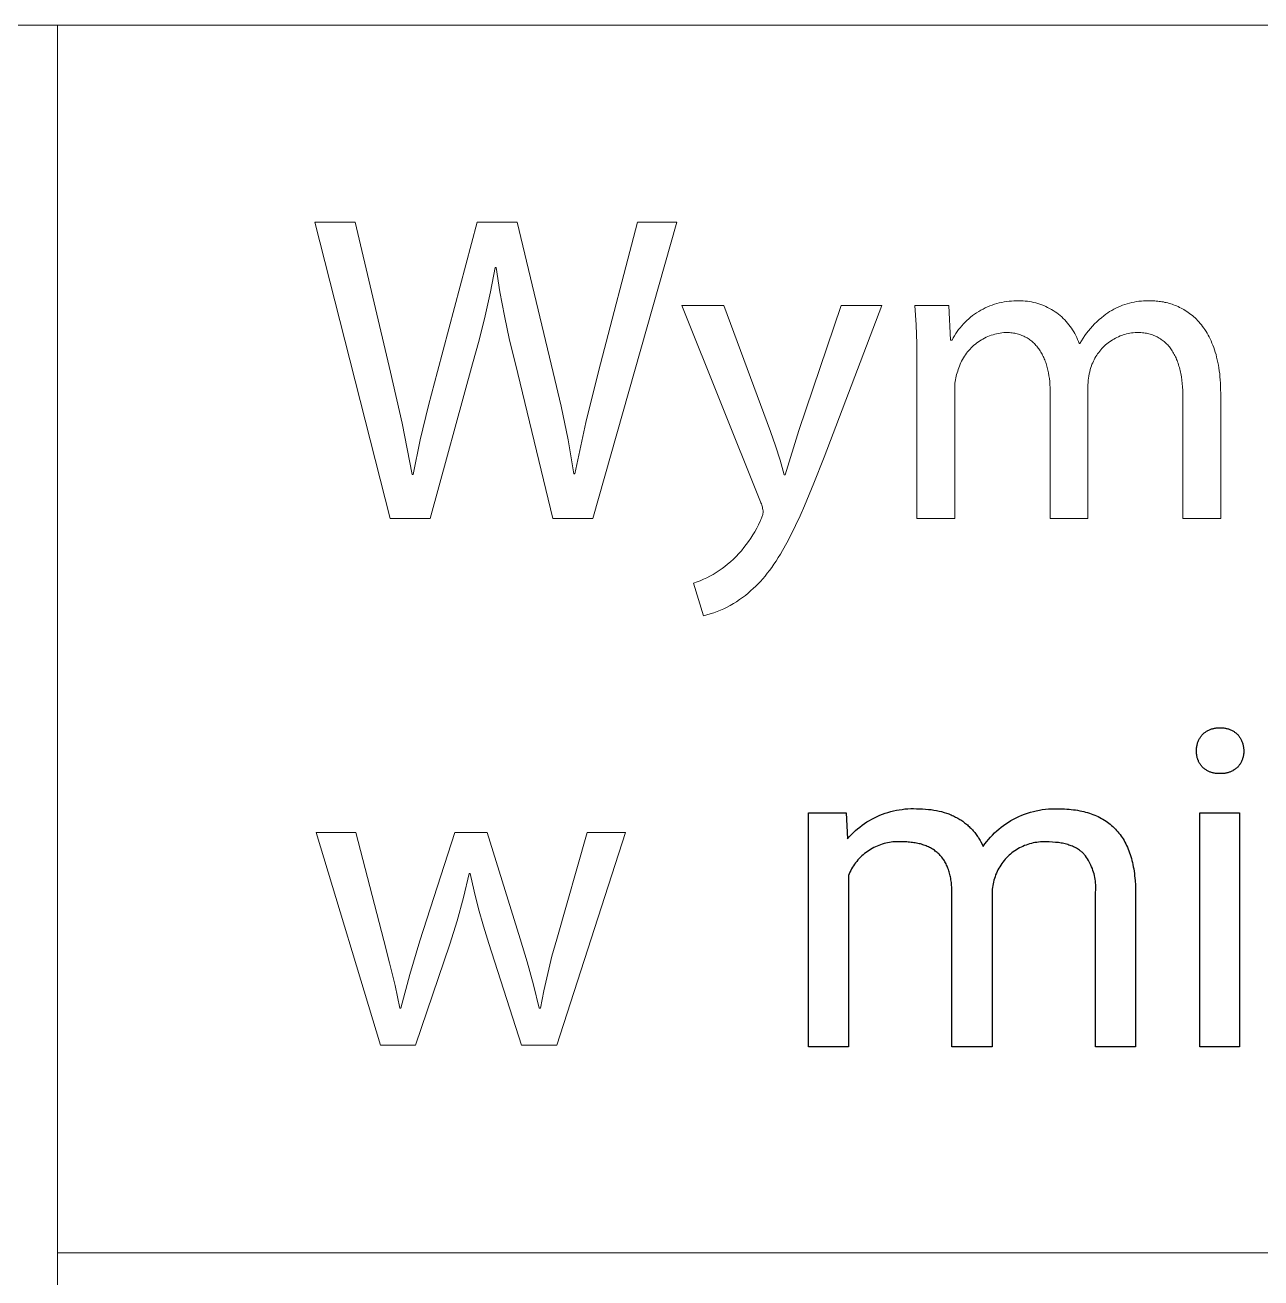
# Model space of a CAD drawing. Header units: millimetres. Extents: x -1421 to 3505, y -683 to 2759.
# Drawn here: x 3066.7 to 3205.2, y -272.6 to -132.1 of the extents above; entities that cross this region are included whole.
import ezdxf

# ---------------------------------------------------------------- set-up
doc = ezdxf.new("R2010")
doc.units = ezdxf.units.MM
doc.header["$MEASUREMENT"] = 0
doc.layers.add('Domyślny', color=7, linetype='Continuous', true_color=0x000000)

msp = doc.modelspace()

# ---------------------------------------------------------------- linework, layer by layer
at = {"layer": 'Domyślny', "color": 18, "lineweight": 15, "true_color": 0x000000}
for p, q in [((3500.45, -132.12), (1643.61, -132.12)), ((3070.28, -545.12), (3070.28, -132.11)), ((3107.57, -187.43), (3099.12, -154.2)), ((3099.12, -154.2), (3103.66, -154.2)), ((3103.66, -154.2), (3107.6, -171.01)), ((3112.88, -170.96), (3117.33, -154.2)), ((3117.33, -154.2), (3121.81, -154.2)), ((3121.81, -154.2), (3125.86, -171.06)), ((3139.7, -154.2), (3130.29, -187.43)), ((3130.93, -170.96), (3135.31, -154.2)), ((3135.31, -154.2), (3139.7, -154.2)), ((3119.35, -159.28), (3118.82, -162.01)), ((3119.46, -159.28), (3119.35, -159.28)), ((3119.88, -162.01), (3119.46, -159.28)), ((3118.82, -162.01), (3118.21, -164.73)), ((3120.38, -164.73), (3119.88, -162.01)), ((3149.09, -185.56), (3140.26, -163.56)), ((3140.26, -163.56), (3144.99, -163.56)), ((3144.99, -163.56), (3150.22, -177.67)), ((3153.39, -177.57), (3158.13, -163.56)), ((3162.7, -163.56), (3156.21, -180.57)), ((3158.13, -163.56), (3162.7, -163.56)), ((3166.52, -165.71), (3166.4, -163.56)), ((3166.4, -163.56), (3170.21, -163.56)), ((3170.21, -163.56), (3170.39, -167.43)), ((3173.31, -164.37), (3173.55, -164.22)), ((3173.55, -164.22), (3173.79, -164.08)), ((3173.79, -164.08), (3174.03, -163.95)), ((3174.03, -163.95), (3174.28, -163.83)), ((3174.28, -163.83), (3174.53, -163.71)), ((3174.53, -163.71), (3174.79, -163.6)), ((3174.79, -163.6), (3175.05, -163.51)), ((3175.05, -163.51), (3175.31, -163.42)), ((3175.31, -163.42), (3175.58, -163.34)), ((3175.58, -163.34), (3175.85, -163.26)), ((3175.85, -163.26), (3176.12, -163.2)), ((3176.12, -163.2), (3176.39, -163.15)), ((3176.39, -163.15), (3176.66, -163.11)), ((3176.66, -163.11), (3176.94, -163.07)), ((3176.94, -163.07), (3177.21, -163.05)), ((3177.21, -163.05), (3177.49, -163.03)), ((3177.49, -163.03), (3177.77, -163.03)), ((3177.77, -163.03), (3178.05, -163.03)), ((3178.05, -163.03), (3178.29, -163.03)), ((3178.29, -163.03), (3178.52, -163.04)), ((3178.52, -163.04), (3178.76, -163.06)), ((3178.76, -163.06), (3179, -163.08)), ((3179, -163.08), (3179.24, -163.12)), ((3179.24, -163.12), (3179.47, -163.16)), ((3179.47, -163.16), (3179.7, -163.21)), ((3179.7, -163.21), (3179.94, -163.26)), ((3179.94, -163.26), (3180.17, -163.33)), ((3180.17, -163.33), (3180.39, -163.4)), ((3180.39, -163.4), (3180.62, -163.48)), ((3180.62, -163.48), (3180.84, -163.57)), ((3180.84, -163.57), (3181.06, -163.67)), ((3181.06, -163.67), (3181.27, -163.77)), ((3181.27, -163.77), (3181.49, -163.88)), ((3181.49, -163.88), (3181.69, -164)), ((3181.69, -164), (3181.9, -164.12)), ((3181.9, -164.12), (3182.1, -164.25)), ((3182.1, -164.25), (3182.29, -164.39)), ((3188, -164.39), (3188.22, -164.24)), ((3188.22, -164.24), (3188.45, -164.1)), ((3188.45, -164.1), (3188.69, -163.97)), ((3188.69, -163.97), (3188.93, -163.85)), ((3188.93, -163.85), (3189.17, -163.73)), ((3189.17, -163.73), (3189.42, -163.63)), ((3189.42, -163.63), (3189.67, -163.53)), ((3189.67, -163.53), (3189.92, -163.44)), ((3189.92, -163.44), (3190.18, -163.36)), ((3190.18, -163.36), (3190.44, -163.28)), ((3190.44, -163.28), (3190.7, -163.22)), ((3190.7, -163.22), (3190.97, -163.17)), ((3190.97, -163.17), (3191.23, -163.12)), ((3191.23, -163.12), (3191.5, -163.08)), ((3191.5, -163.08), (3191.77, -163.05)), ((3191.77, -163.05), (3192.03, -163.03)), ((3192.03, -163.03), (3192.3, -163.02)), ((3192.3, -163.02), (3192.57, -163.02)), ((3192.57, -163.02), (3192.84, -163.03)), ((3192.84, -163.03), (3192.99, -163.03)), ((3192.99, -163.03), (3193.14, -163.04)), ((3193.14, -163.04), (3193.29, -163.04)), ((3193.29, -163.04), (3193.45, -163.06)), ((3193.45, -163.06), (3193.61, -163.07)), ((3193.61, -163.07), (3193.76, -163.09)), ((3193.76, -163.09), (3193.92, -163.11)), ((3193.92, -163.11), (3194.08, -163.13)), ((3194.08, -163.13), (3194.24, -163.16)), ((3194.24, -163.16), (3194.41, -163.2)), ((3194.41, -163.2), (3194.57, -163.23)), ((3194.57, -163.23), (3194.73, -163.27)), ((3194.73, -163.27), (3194.9, -163.32)), ((3194.9, -163.32), (3195.06, -163.37)), ((3195.06, -163.37), (3195.23, -163.42)), ((3195.23, -163.42), (3195.39, -163.48)), ((3195.39, -163.48), (3195.56, -163.54)), ((3195.56, -163.54), (3195.72, -163.61)), ((3195.72, -163.61), (3195.89, -163.68)), ((3195.89, -163.68), (3196.05, -163.76)), ((3196.05, -163.76), (3196.22, -163.84)), ((3196.22, -163.84), (3196.38, -163.93)), ((3196.38, -163.93), (3196.54, -164.02)), ((3196.54, -164.02), (3196.7, -164.12)), ((3196.7, -164.12), (3196.86, -164.22)), ((3196.86, -164.22), (3197.02, -164.33)), ((3197.02, -164.33), (3197.18, -164.44)), ((3118.21, -164.73), (3117.54, -167.43)), ((3120.96, -167.43), (3120.38, -164.73)), ((3166.59, -167.86), (3166.52, -165.71)), ((3171.64, -165.83), (3171.83, -165.62)), ((3171.83, -165.62), (3172.02, -165.42)), ((3172.02, -165.42), (3172.22, -165.23)), ((3172.22, -165.23), (3172.43, -165.04)), ((3172.43, -165.04), (3172.64, -164.86)), ((3172.64, -164.86), (3172.86, -164.69)), ((3172.86, -164.69), (3173.08, -164.53)), ((3173.08, -164.53), (3173.31, -164.37)), ((3182.29, -164.39), (3182.48, -164.53)), ((3182.48, -164.53), (3182.67, -164.69)), ((3182.67, -164.69), (3182.85, -164.84)), ((3182.85, -164.84), (3183.02, -165.01)), ((3183.02, -165.01), (3183.19, -165.17)), ((3183.19, -165.17), (3183.35, -165.35)), ((3183.35, -165.35), (3183.51, -165.53)), ((3183.51, -165.53), (3183.66, -165.71)), ((3183.66, -165.71), (3183.8, -165.9)), ((3186.29, -165.86), (3186.53, -165.61)), ((3186.53, -165.61), (3186.78, -165.37)), ((3186.78, -165.37), (3187.03, -165.14)), ((3187.03, -165.14), (3187.29, -164.92)), ((3187.29, -164.92), (3187.56, -164.7)), ((3187.56, -164.7), (3187.78, -164.54)), ((3187.78, -164.54), (3188, -164.39)), ((3197.18, -164.44), (3197.33, -164.56)), ((3197.33, -164.56), (3197.49, -164.68)), ((3197.49, -164.68), (3197.64, -164.81)), ((3197.64, -164.81), (3197.79, -164.95)), ((3197.79, -164.95), (3197.94, -165.09)), ((3197.94, -165.09), (3198.08, -165.24)), ((3198.08, -165.24), (3198.22, -165.4)), ((3198.22, -165.4), (3198.36, -165.56)), ((3198.36, -165.56), (3198.5, -165.72)), ((3198.5, -165.72), (3198.64, -165.9)), ((3170.68, -167.18), (3170.82, -166.94)), ((3170.82, -166.94), (3170.97, -166.71)), ((3170.97, -166.71), (3171.13, -166.48)), ((3171.13, -166.48), (3171.29, -166.26)), ((3171.29, -166.26), (3171.46, -166.04)), ((3171.46, -166.04), (3171.64, -165.83)), ((3174.38, -167.12), (3174.2, -167.21)), ((3174.57, -167.04), (3174.38, -167.12)), ((3174.76, -166.96), (3174.57, -167.04)), ((3174.95, -166.89), (3174.76, -166.96)), ((3175.15, -166.83), (3174.95, -166.89)), ((3175.34, -166.77), (3175.15, -166.83)), ((3175.54, -166.72), (3175.34, -166.77)), ((3175.74, -166.68), (3175.54, -166.72)), ((3175.94, -166.64), (3175.74, -166.68)), ((3176.15, -166.61), (3175.94, -166.64)), ((3176.35, -166.59), (3176.15, -166.61)), ((3176.55, -166.57), (3176.35, -166.59)), ((3176.71, -166.58), (3176.55, -166.57)), ((3176.86, -166.58), (3176.71, -166.58)), ((3177.01, -166.59), (3176.86, -166.58)), ((3177.16, -166.61), (3177.01, -166.59)), ((3177.3, -166.62), (3177.16, -166.61)), ((3177.44, -166.65), (3177.3, -166.62)), ((3177.58, -166.67), (3177.44, -166.65)), ((3177.72, -166.7), (3177.58, -166.67)), ((3177.85, -166.73), (3177.72, -166.7)), ((3177.99, -166.77), (3177.85, -166.73)), ((3178.12, -166.81), (3177.99, -166.77)), ((3178.24, -166.85), (3178.12, -166.81)), ((3178.37, -166.9), (3178.24, -166.85)), ((3178.49, -166.95), (3178.37, -166.9)), ((3178.61, -167.01), (3178.49, -166.95)), ((3178.73, -167.07), (3178.61, -167.01)), ((3178.85, -167.13), (3178.73, -167.07)), ((3178.96, -167.19), (3178.85, -167.13)), ((3183.8, -165.9), (3183.94, -166.1)), ((3183.94, -166.1), (3184.07, -166.3)), ((3184.07, -166.3), (3184.2, -166.5)), ((3184.2, -166.5), (3184.31, -166.71)), ((3184.31, -166.71), (3184.42, -166.92)), ((3184.42, -166.92), (3184.53, -167.14)), ((3184.53, -167.14), (3184.62, -167.36)), ((3185.24, -167.21), (3185.43, -166.93)), ((3185.43, -166.93), (3185.63, -166.65)), ((3185.63, -166.65), (3185.84, -166.38)), ((3185.84, -166.38), (3186.06, -166.12)), ((3186.06, -166.12), (3186.29, -165.86)), ((3189.04, -167.13), (3188.87, -167.21)), ((3189.21, -167.05), (3189.04, -167.13)), ((3189.39, -166.97), (3189.21, -167.05)), ((3189.57, -166.91), (3189.39, -166.97)), ((3189.75, -166.84), (3189.57, -166.91)), ((3189.93, -166.79), (3189.75, -166.84)), ((3190.12, -166.74), (3189.93, -166.79)), ((3190.3, -166.69), (3190.12, -166.74)), ((3190.49, -166.66), (3190.3, -166.69)), ((3190.68, -166.63), (3190.49, -166.66)), ((3190.87, -166.6), (3190.68, -166.63)), ((3191.06, -166.58), (3190.87, -166.6)), ((3191.25, -166.57), (3191.06, -166.58)), ((3191.41, -166.58), (3191.25, -166.57)), ((3191.57, -166.58), (3191.41, -166.58)), ((3191.73, -166.59), (3191.57, -166.58)), ((3191.89, -166.61), (3191.73, -166.59)), ((3192.04, -166.62), (3191.89, -166.61)), ((3192.19, -166.65), (3192.04, -166.62)), ((3192.34, -166.67), (3192.19, -166.65)), ((3192.48, -166.7), (3192.34, -166.67)), ((3192.62, -166.74), (3192.48, -166.7)), ((3192.76, -166.77), (3192.62, -166.74)), ((3192.9, -166.81), (3192.76, -166.77)), ((3193.03, -166.86), (3192.9, -166.81)), ((3193.16, -166.91), (3193.03, -166.86)), ((3193.29, -166.96), (3193.16, -166.91)), ((3193.42, -167.02), (3193.29, -166.96)), ((3193.54, -167.08), (3193.42, -167.02)), ((3193.66, -167.14), (3193.54, -167.08)), ((3193.78, -167.21), (3193.66, -167.14)), ((3198.64, -165.9), (3198.77, -166.08)), ((3198.77, -166.08), (3198.9, -166.26)), ((3198.9, -166.26), (3199.02, -166.46)), ((3199.02, -166.46), (3199.14, -166.66)), ((3199.14, -166.66), (3199.26, -166.87)), ((3199.26, -166.87), (3199.38, -167.08)), ((3199.38, -167.08), (3199.49, -167.3)), ((3117.54, -167.43), (3116.79, -170.11)), ((3121.61, -170.11), (3120.96, -167.43)), ((3166.6, -170.02), (3166.59, -167.86)), ((3170.39, -167.43), (3170.55, -167.43)), ((3170.55, -167.43), (3170.68, -167.18)), ((3172.57, -168.44), (3172.43, -168.59)), ((3172.71, -168.29), (3172.57, -168.44)), ((3172.86, -168.15), (3172.71, -168.29)), ((3173.01, -168.01), (3172.86, -168.15)), ((3173.17, -167.88), (3173.01, -168.01)), ((3173.33, -167.75), (3173.17, -167.88)), ((3173.5, -167.63), (3173.33, -167.75)), ((3173.67, -167.52), (3173.5, -167.63)), ((3173.84, -167.41), (3173.67, -167.52)), ((3174.02, -167.31), (3173.84, -167.41)), ((3174.2, -167.21), (3174.02, -167.31)), ((3179.07, -167.26), (3178.96, -167.19)), ((3179.18, -167.33), (3179.07, -167.26)), ((3179.28, -167.41), (3179.18, -167.33)), ((3179.39, -167.48), (3179.28, -167.41)), ((3179.49, -167.57), (3179.39, -167.48)), ((3179.59, -167.65), (3179.49, -167.57)), ((3179.68, -167.74), (3179.59, -167.65)), ((3179.78, -167.83), (3179.68, -167.74)), ((3179.87, -167.92), (3179.78, -167.83)), ((3179.96, -168.02), (3179.87, -167.92)), ((3180.04, -168.12), (3179.96, -168.02)), ((3180.13, -168.22), (3180.04, -168.12)), ((3180.21, -168.32), (3180.13, -168.22)), ((3180.29, -168.43), (3180.21, -168.32)), ((3180.37, -168.54), (3180.29, -168.43)), ((3180.44, -168.65), (3180.37, -168.54)), ((3184.62, -167.36), (3184.71, -167.58)), ((3184.71, -167.58), (3184.79, -167.8)), ((3184.79, -167.8), (3184.89, -167.8)), ((3184.89, -167.8), (3185.06, -167.51)), ((3185.06, -167.51), (3185.24, -167.21)), ((3187.23, -168.52), (3187.1, -168.66)), ((3187.36, -168.37), (3187.23, -168.52)), ((3187.49, -168.24), (3187.36, -168.37)), ((3187.62, -168.1), (3187.49, -168.24)), ((3187.77, -167.97), (3187.62, -168.1)), ((3187.91, -167.85), (3187.77, -167.97)), ((3188.06, -167.73), (3187.91, -167.85)), ((3188.22, -167.62), (3188.06, -167.73)), ((3188.37, -167.51), (3188.22, -167.62)), ((3188.53, -167.4), (3188.37, -167.51)), ((3188.7, -167.31), (3188.53, -167.4)), ((3188.87, -167.21), (3188.7, -167.31)), ((3193.9, -167.28), (3193.78, -167.21)), ((3194.01, -167.36), (3193.9, -167.28)), ((3194.12, -167.43), (3194.01, -167.36)), ((3194.23, -167.52), (3194.12, -167.43)), ((3194.33, -167.6), (3194.23, -167.52)), ((3194.43, -167.69), (3194.33, -167.6)), ((3194.53, -167.78), (3194.43, -167.69)), ((3194.63, -167.88), (3194.53, -167.78)), ((3194.73, -167.98), (3194.63, -167.88)), ((3194.82, -168.08), (3194.73, -167.98)), ((3194.91, -168.19), (3194.82, -168.08)), ((3194.99, -168.3), (3194.91, -168.19)), ((3195.08, -168.41), (3194.99, -168.3)), ((3195.16, -168.53), (3195.08, -168.41)), ((3195.24, -168.65), (3195.16, -168.53)), ((3199.49, -167.3), (3199.59, -167.53)), ((3199.59, -167.53), (3199.69, -167.77)), ((3199.69, -167.77), (3199.79, -168.01)), ((3199.79, -168.01), (3199.89, -168.26)), ((3199.89, -168.26), (3199.98, -168.52)), ((3199.98, -168.52), (3200.06, -168.79)), ((3171.63, -169.78), (3171.54, -169.96)), ((3171.73, -169.59), (3171.63, -169.78)), ((3171.83, -169.42), (3171.73, -169.59)), ((3171.94, -169.24), (3171.83, -169.42)), ((3172.05, -169.07), (3171.94, -169.24)), ((3172.18, -168.91), (3172.05, -169.07)), ((3172.3, -168.75), (3172.18, -168.91)), ((3172.43, -168.59), (3172.3, -168.75)), ((3180.51, -168.77), (3180.44, -168.65)), ((3180.58, -168.89), (3180.51, -168.77)), ((3180.65, -169.01), (3180.58, -168.89)), ((3180.71, -169.13), (3180.65, -169.01)), ((3180.78, -169.26), (3180.71, -169.13)), ((3180.84, -169.39), (3180.78, -169.26)), ((3180.89, -169.52), (3180.84, -169.39)), ((3180.95, -169.65), (3180.89, -169.52)), ((3181, -169.79), (3180.95, -169.65)), ((3181.05, -169.93), (3181, -169.79)), ((3181.1, -170.07), (3181.05, -169.93)), ((3186.4, -169.8), (3186.32, -169.97)), ((3186.48, -169.63), (3186.4, -169.8)), ((3186.57, -169.46), (3186.48, -169.63)), ((3186.67, -169.29), (3186.57, -169.46)), ((3186.77, -169.13), (3186.67, -169.29)), ((3186.87, -168.97), (3186.77, -169.13)), ((3186.99, -168.82), (3186.87, -168.97)), ((3187.1, -168.66), (3186.99, -168.82)), ((3195.31, -168.78), (3195.24, -168.65)), ((3195.39, -168.9), (3195.31, -168.78)), ((3195.46, -169.03), (3195.39, -168.9)), ((3195.53, -169.17), (3195.46, -169.03)), ((3195.6, -169.3), (3195.53, -169.17)), ((3195.66, -169.44), (3195.6, -169.3)), ((3195.72, -169.59), (3195.66, -169.44)), ((3195.78, -169.73), (3195.72, -169.59)), ((3195.83, -169.88), (3195.78, -169.73)), ((3195.89, -170.03), (3195.83, -169.88)), ((3200.06, -168.79), (3200.14, -169.06)), ((3200.14, -169.06), (3200.21, -169.34)), ((3200.21, -169.34), (3200.28, -169.63)), ((3200.28, -169.63), (3200.35, -169.93)), ((3200.35, -169.93), (3200.41, -170.24)), ((3107.6, -171.01), (3108.91, -176.74)), ((3111.86, -174.78), (3112.88, -170.96)), ((3116.79, -170.11), (3112.05, -187.43)), ((3125.79, -187.43), (3121.61, -170.11)), ((3125.86, -171.06), (3126.75, -174.83)), ((3129.52, -176.68), (3130.93, -170.96)), ((3166.6, -187.44), (3166.6, -170.02)), ((3171.07, -171.29), (3171.02, -171.48)), ((3171.13, -171.11), (3171.07, -171.29)), ((3171.19, -170.92), (3171.13, -171.11)), ((3171.25, -170.72), (3171.19, -170.92)), ((3171.31, -170.53), (3171.25, -170.72)), ((3171.38, -170.34), (3171.31, -170.53)), ((3171.46, -170.15), (3171.38, -170.34)), ((3171.54, -169.96), (3171.46, -170.15)), ((3181.14, -170.21), (3181.1, -170.07)), ((3181.19, -170.36), (3181.14, -170.21)), ((3181.23, -170.5), (3181.19, -170.36)), ((3181.27, -170.65), (3181.23, -170.5)), ((3181.3, -170.8), (3181.27, -170.65)), ((3181.33, -170.96), (3181.3, -170.8)), ((3181.36, -171.11), (3181.33, -170.96)), ((3181.42, -171.43), (3181.36, -171.11)), ((3185.93, -171.22), (3185.89, -171.46)), ((3185.99, -170.98), (3185.93, -171.22)), ((3186.05, -170.74), (3185.99, -170.98)), ((3186.12, -170.51), (3186.05, -170.74)), ((3186.18, -170.33), (3186.12, -170.51)), ((3186.24, -170.15), (3186.18, -170.33)), ((3186.32, -169.97), (3186.24, -170.15)), ((3195.94, -170.19), (3195.89, -170.03)), ((3195.99, -170.35), (3195.94, -170.19)), ((3196.03, -170.51), (3195.99, -170.35)), ((3196.08, -170.68), (3196.03, -170.51)), ((3196.12, -170.84), (3196.08, -170.68)), ((3196.16, -171.01), (3196.12, -170.84)), ((3196.19, -171.19), (3196.16, -171.01)), ((3196.26, -171.54), (3196.19, -171.19)), ((3200.41, -170.24), (3200.46, -170.55)), ((3200.46, -170.55), (3200.51, -170.88)), ((3200.51, -170.88), (3200.55, -171.21)), ((3200.55, -171.21), (3200.58, -171.55)), ((3170.86, -172.45), (3170.85, -172.64)), ((3170.85, -172.64), (3170.85, -172.84)), ((3170.88, -172.25), (3170.86, -172.45)), ((3170.91, -172.06), (3170.88, -172.25)), ((3170.94, -171.87), (3170.91, -172.06)), ((3170.98, -171.67), (3170.94, -171.87)), ((3171.02, -171.48), (3170.98, -171.67)), ((3181.46, -171.75), (3181.42, -171.43)), ((3181.5, -172.08), (3181.46, -171.75)), ((3181.52, -172.42), (3181.5, -172.08)), ((3181.54, -172.77), (3181.52, -172.42)), ((3185.78, -172.43), (3185.77, -172.68)), ((3185.77, -172.68), (3185.77, -187.44)), ((3185.8, -172.19), (3185.78, -172.43)), ((3185.82, -171.94), (3185.8, -172.19)), ((3185.85, -171.7), (3185.82, -171.94)), ((3185.89, -171.46), (3185.85, -171.7)), ((3196.31, -171.91), (3196.26, -171.54)), ((3196.36, -172.29), (3196.31, -171.91)), ((3196.39, -172.68), (3196.36, -172.29)), ((3196.41, -173.09), (3196.39, -172.68)), ((3200.58, -171.55), (3200.61, -171.9)), ((3200.61, -171.9), (3200.64, -172.25)), ((3200.64, -172.25), (3200.65, -172.62)), ((3200.65, -172.62), (3200.66, -173)), ((3170.85, -172.84), (3170.85, -173.04)), ((3170.85, -173.04), (3170.85, -187.44)), ((3181.54, -173.12), (3181.54, -172.77)), ((3181.54, -187.44), (3181.54, -173.12)), ((3196.43, -173.5), (3196.41, -173.09)), ((3196.43, -173.92), (3196.43, -173.5)), ((3196.43, -187.44), (3196.43, -173.92)), ((3200.66, -173), (3200.67, -173.38)), ((3200.67, -173.38), (3200.67, -187.44)), ((3110.95, -178.62), (3111.86, -174.78)), ((3126.75, -174.83), (3127.52, -178.63)), ((3108.91, -176.74), (3110.06, -182.49)), ((3128.27, -182.44), (3129.52, -176.68)), ((3150.22, -177.67), (3150.77, -179.28)), ((3151.84, -182.54), (3153.39, -177.57)), ((3110.16, -182.49), (3110.95, -178.62)), ((3127.52, -178.63), (3128.17, -182.44)), ((3150.77, -179.28), (3151.28, -180.91)), ((3151.28, -180.91), (3151.75, -182.54)), ((3156.21, -180.57), (3155.08, -183.46)), ((3110.06, -182.49), (3110.16, -182.49)), ((3128.17, -182.44), (3128.27, -182.44)), ((3151.75, -182.54), (3151.84, -182.54)), ((3155.08, -183.46), (3154.03, -186)), ((3149.14, -185.68), (3149.09, -185.56)), ((3149.18, -185.8), (3149.14, -185.68)), ((3149.23, -185.93), (3149.18, -185.8)), ((3149.26, -186.05), (3149.23, -185.93)), ((3149.3, -186.18), (3149.26, -186.05)), ((3149.32, -186.31), (3149.3, -186.18)), ((3149.35, -186.43), (3149.32, -186.31)), ((3149.37, -186.56), (3149.35, -186.43)), ((3149.35, -186.89), (3149.37, -186.79)), ((3149.38, -186.69), (3149.37, -186.56)), ((3149.37, -186.79), (3149.38, -186.69)), ((3154.03, -186), (3153.52, -187.15)), ((3112.05, -187.43), (3107.57, -187.43)), ((3130.29, -187.43), (3125.79, -187.43)), ((3148.66, -188.52), (3148.86, -188.14)), ((3148.86, -188.14), (3149.04, -187.74)), ((3149.04, -187.74), (3149.09, -187.65)), ((3149.09, -187.65), (3149.13, -187.56)), ((3149.13, -187.56), (3149.17, -187.47)), ((3149.17, -187.47), (3149.21, -187.38)), ((3149.21, -187.38), (3149.25, -187.28)), ((3149.25, -187.28), (3149.28, -187.18)), ((3149.28, -187.18), (3149.31, -187.09)), ((3149.31, -187.09), (3149.33, -186.99)), ((3149.33, -186.99), (3149.35, -186.89)), ((3153.52, -187.15), (3153.02, -188.22)), ((3170.85, -187.44), (3166.6, -187.44)), ((3185.77, -187.44), (3181.54, -187.44)), ((3200.67, -187.44), (3196.43, -187.44)), ((3148, -189.65), (3148.23, -189.28)), ((3148.23, -189.28), (3148.45, -188.91)), ((3148.45, -188.91), (3148.66, -188.52)), ((3152.53, -189.22), (3152.05, -190.15)), ((3153.02, -188.22), (3152.53, -189.22)), ((3146.95, -191.04), (3147.23, -190.7)), ((3147.23, -190.7), (3147.49, -190.36)), ((3147.49, -190.36), (3147.75, -190.01)), ((3147.75, -190.01), (3148, -189.65)), ((3151.56, -191.02), (3151.32, -191.43)), ((3152.05, -190.15), (3151.56, -191.02)), ((3145.4, -192.56), (3145.73, -192.28)), ((3145.73, -192.28), (3146.05, -191.98)), ((3146.05, -191.98), (3146.36, -191.68)), ((3146.36, -191.68), (3146.66, -191.36)), ((3146.66, -191.36), (3146.95, -191.04)), ((3150.83, -192.2), (3150.59, -192.57)), ((3151.08, -191.82), (3150.83, -192.2)), ((3151.32, -191.43), (3151.08, -191.82)), ((3143.42, -193.9), (3143.77, -193.71)), ((3143.77, -193.71), (3144.11, -193.5)), ((3144.11, -193.5), (3144.44, -193.28)), ((3144.44, -193.28), (3144.77, -193.05)), ((3144.77, -193.05), (3145.09, -192.81)), ((3145.09, -192.81), (3145.4, -192.56)), ((3149.85, -193.58), (3149.59, -193.89)), ((3150.1, -193.25), (3149.85, -193.58)), ((3150.34, -192.92), (3150.1, -193.25)), ((3150.59, -192.57), (3150.34, -192.92)), ((3141.59, -194.68), (3141.97, -194.55)), ((3142.68, -198.34), (3141.59, -194.68)), ((3141.97, -194.55), (3142.34, -194.41)), ((3142.34, -194.41), (3142.71, -194.25)), ((3142.71, -194.25), (3143.07, -194.08)), ((3143.07, -194.08), (3143.42, -193.9)), ((3148.55, -195.02), (3148.28, -195.27)), ((3148.82, -194.75), (3148.55, -195.02)), ((3149.08, -194.48), (3148.82, -194.75)), ((3149.34, -194.19), (3149.08, -194.48)), ((3149.59, -193.89), (3149.34, -194.19)), ((3146.74, -196.53), (3146.4, -196.76)), ((3147.07, -196.3), (3146.74, -196.53)), ((3147.39, -196.05), (3147.07, -196.3)), ((3147.7, -195.79), (3147.39, -196.05)), ((3148.01, -195.52), (3147.7, -195.79)), ((3148.28, -195.27), (3148.01, -195.52)), ((3143.85, -198), (3143.46, -198.13)), ((3144.23, -197.86), (3143.85, -198)), ((3144.61, -197.71), (3144.23, -197.86)), ((3144.98, -197.55), (3144.61, -197.71)), ((3145.34, -197.37), (3144.98, -197.55)), ((3145.7, -197.18), (3145.34, -197.37)), ((3146.06, -196.98), (3145.7, -197.18)), ((3146.4, -196.76), (3146.06, -196.98)), ((3143.07, -198.24), (3142.68, -198.34)), ((3143.46, -198.13), (3143.07, -198.24)), ((3106.48, -246.49), (3099.28, -222.62)), ((3099.28, -222.62), (3103.73, -222.62)), ((3103.73, -222.62), (3106.86, -234.74)), ((3110.91, -234.79), (3114.81, -222.62)), ((3114.81, -222.62), (3118.45, -222.62)), ((3118.45, -222.62), (3122.15, -234.55)), ((3126.25, -234.6), (3129.64, -222.62)), ((3133.94, -222.62), (3126.25, -246.49)), ((3129.64, -222.62), (3133.94, -222.62)), ((3116.44, -227.25), (3115.81, -229.91)), ((3116.54, -227.25), (3116.44, -227.25)), ((3116.99, -229.23), (3116.54, -227.25)), ((3115.81, -229.91), (3115.08, -232.54)), ((3117.49, -231.2), (3116.99, -229.23)), ((3118.04, -233.15), (3117.49, -231.2)), ((3115.08, -232.54), (3114.27, -235.15)), ((3118.65, -235.09), (3118.04, -233.15)), ((3122.15, -234.55), (3122.93, -237.12)), ((3106.86, -234.74), (3107.52, -237.26)), ((3109.79, -238.55), (3110.91, -234.79)), ((3114.27, -235.15), (3110.42, -246.49)), ((3122.31, -246.49), (3118.65, -235.09)), ((3125.71, -236.51), (3126.25, -234.6)), ((3107.52, -237.26), (3108.12, -239.79)), ((3122.93, -237.12), (3123.64, -239.72)), ((3125.23, -238.44), (3125.71, -236.51)), ((3108.79, -242.34), (3109.79, -238.55)), ((3124.8, -240.38), (3125.23, -238.44)), ((3108.12, -239.79), (3108.66, -242.34)), ((3123.64, -239.72), (3124.28, -242.34)), ((3124.43, -242.34), (3124.8, -240.38)), ((3108.66, -242.34), (3108.79, -242.34)), ((3124.28, -242.34), (3124.43, -242.34)), ((3110.42, -246.49), (3106.48, -246.49)), ((3126.25, -246.49), (3122.31, -246.49)), ((3070.28, -269.77), (3500.46, -269.77))]:
    msp.add_line(p, q, dxfattribs=at)
at = {"layer": 'Domyślny'}
for p, q in [((3198.3, -212.1), (3198.35, -212.02)), ((3198.35, -212.02), (3198.4, -211.95)), ((3198.4, -211.95), (3198.45, -211.87)), ((3198.45, -211.87), (3198.5, -211.8)), ((3198.5, -211.8), (3198.56, -211.73)), ((3198.56, -211.73), (3198.62, -211.66)), ((3198.62, -211.66), (3198.68, -211.6)), ((3198.68, -211.6), (3198.74, -211.54)), ((3198.74, -211.54), (3198.81, -211.48)), ((3198.81, -211.48), (3198.88, -211.43)), ((3198.88, -211.43), (3198.95, -211.38)), ((3198.95, -211.38), (3199.02, -211.33)), ((3199.02, -211.33), (3199.09, -211.28)), ((3199.09, -211.28), (3199.17, -211.23)), ((3199.17, -211.23), (3199.24, -211.19)), ((3199.24, -211.19), (3199.32, -211.15)), ((3199.32, -211.15), (3199.4, -211.12)), ((3199.4, -211.12), (3199.48, -211.08)), ((3199.48, -211.08), (3199.56, -211.05)), ((3199.56, -211.05), (3199.64, -211.02)), ((3199.64, -211.02), (3199.73, -211)), ((3199.73, -211), (3199.81, -210.98)), ((3199.81, -210.98), (3199.89, -210.96)), ((3199.89, -210.96), (3199.98, -210.94)), ((3199.98, -210.94), (3200.07, -210.93)), ((3200.07, -210.93), (3200.15, -210.92)), ((3200.15, -210.92), (3200.24, -210.91)), ((3200.24, -210.91), (3200.33, -210.91)), ((3200.33, -210.91), (3200.41, -210.9)), ((3200.41, -210.9), (3200.5, -210.91)), ((3200.5, -210.91), (3200.59, -210.91)), ((3200.59, -210.91), (3200.67, -210.91)), ((3200.67, -210.91), (3200.76, -210.9)), ((3200.76, -210.9), (3200.85, -210.91)), ((3200.85, -210.91), (3200.94, -210.91)), ((3200.94, -210.91), (3201.02, -210.92)), ((3201.02, -210.92), (3201.11, -210.93)), ((3201.11, -210.93), (3201.2, -210.94)), ((3201.2, -210.94), (3201.28, -210.96)), ((3201.28, -210.96), (3201.37, -210.98)), ((3201.37, -210.98), (3201.45, -211)), ((3201.45, -211), (3201.53, -211.02)), ((3201.53, -211.02), (3201.62, -211.05)), ((3201.62, -211.05), (3201.7, -211.08)), ((3201.7, -211.08), (3201.78, -211.12)), ((3201.78, -211.12), (3201.86, -211.15)), ((3201.86, -211.15), (3201.94, -211.19)), ((3201.94, -211.19), (3202.01, -211.23)), ((3202.01, -211.23), (3202.09, -211.28)), ((3202.09, -211.28), (3202.16, -211.33)), ((3202.16, -211.33), (3202.23, -211.38)), ((3202.23, -211.38), (3202.3, -211.43)), ((3202.3, -211.43), (3202.37, -211.48)), ((3202.37, -211.48), (3202.44, -211.54)), ((3202.44, -211.54), (3202.5, -211.6)), ((3202.5, -211.6), (3202.57, -211.66)), ((3202.57, -211.66), (3202.63, -211.73)), ((3202.63, -211.73), (3202.68, -211.8)), ((3202.68, -211.8), (3202.74, -211.87)), ((3202.74, -211.87), (3202.79, -211.95)), ((3202.79, -211.95), (3202.84, -212.02)), ((3202.84, -212.02), (3202.89, -212.1)), ((3197.95, -213.31), (3197.96, -213.22)), ((3197.95, -213.4), (3197.95, -213.31)), ((3197.95, -213.49), (3197.95, -213.4)), ((3197.95, -213.58), (3197.95, -213.49)), ((3197.96, -213.22), (3197.97, -213.13)), ((3197.97, -213.13), (3197.98, -213.04)), ((3197.98, -213.04), (3197.99, -212.95)), ((3197.99, -212.95), (3198.01, -212.86)), ((3198.01, -212.86), (3198.03, -212.77)), ((3198.03, -212.77), (3198.06, -212.68)), ((3198.06, -212.68), (3198.08, -212.6)), ((3198.08, -212.6), (3198.11, -212.51)), ((3198.11, -212.51), (3198.14, -212.43)), ((3198.14, -212.43), (3198.18, -212.34)), ((3198.18, -212.34), (3198.22, -212.26)), ((3198.22, -212.26), (3198.26, -212.18)), ((3198.26, -212.18), (3198.3, -212.1)), ((3202.89, -212.1), (3202.93, -212.18)), ((3202.93, -212.18), (3202.97, -212.26)), ((3202.97, -212.26), (3203.01, -212.34)), ((3203.01, -212.34), (3203.05, -212.43)), ((3203.05, -212.43), (3203.08, -212.51)), ((3203.08, -212.51), (3203.11, -212.6)), ((3203.11, -212.6), (3203.14, -212.68)), ((3203.14, -212.68), (3203.16, -212.77)), ((3203.16, -212.77), (3203.18, -212.86)), ((3203.18, -212.86), (3203.2, -212.95)), ((3203.2, -212.95), (3203.21, -213.04)), ((3203.21, -213.04), (3203.23, -213.13)), ((3203.23, -213.13), (3203.23, -213.22)), ((3203.23, -213.22), (3203.24, -213.31)), ((3203.24, -213.31), (3203.24, -213.4)), ((3203.24, -213.4), (3203.24, -213.49)), ((3203.24, -213.49), (3203.24, -213.58)), ((3197.95, -213.66), (3197.95, -213.58)), ((3197.96, -213.75), (3197.95, -213.66)), ((3197.97, -213.83), (3197.96, -213.75)), ((3197.98, -213.92), (3197.97, -213.83)), ((3197.99, -214), (3197.98, -213.92)), ((3198, -214.09), (3197.99, -214)), ((3198.02, -214.17), (3198, -214.09)), ((3198.04, -214.26), (3198.02, -214.17)), ((3198.07, -214.34), (3198.04, -214.26)), ((3198.1, -214.42), (3198.07, -214.34)), ((3198.12, -214.5), (3198.1, -214.42)), ((3198.16, -214.58), (3198.12, -214.5)), ((3198.19, -214.66), (3198.16, -214.58)), ((3198.23, -214.74), (3198.19, -214.66)), ((3198.27, -214.81), (3198.23, -214.74)), ((3198.31, -214.89), (3198.27, -214.81)), ((3198.36, -214.96), (3198.31, -214.89)), ((3202.88, -214.89), (3202.83, -214.96)), ((3202.92, -214.81), (3202.88, -214.89)), ((3202.96, -214.74), (3202.92, -214.81)), ((3203, -214.66), (3202.96, -214.74)), ((3203.03, -214.58), (3203, -214.66)), ((3203.07, -214.5), (3203.03, -214.58)), ((3203.1, -214.42), (3203.07, -214.5)), ((3203.12, -214.34), (3203.1, -214.42)), ((3203.15, -214.26), (3203.12, -214.34)), ((3203.17, -214.17), (3203.15, -214.26)), ((3203.19, -214.09), (3203.17, -214.17)), ((3203.21, -214.01), (3203.19, -214.09)), ((3203.22, -213.92), (3203.21, -214.01)), ((3203.23, -213.84), (3203.22, -213.92)), ((3203.24, -213.75), (3203.23, -213.84)), ((3203.24, -213.58), (3203.24, -213.66)), ((3203.24, -213.66), (3203.24, -213.75)), ((3198.4, -215.03), (3198.36, -214.96)), ((3198.45, -215.1), (3198.4, -215.03)), ((3198.51, -215.17), (3198.45, -215.1)), ((3198.56, -215.23), (3198.51, -215.17)), ((3198.62, -215.3), (3198.56, -215.23)), ((3198.68, -215.36), (3198.62, -215.3)), ((3198.74, -215.42), (3198.68, -215.36)), ((3198.81, -215.47), (3198.74, -215.42)), ((3198.88, -215.52), (3198.81, -215.47)), ((3198.95, -215.57), (3198.88, -215.52)), ((3199.02, -215.62), (3198.95, -215.57)), ((3199.1, -215.67), (3199.02, -215.62)), ((3199.17, -215.71), (3199.1, -215.67)), ((3199.25, -215.75), (3199.17, -215.71)), ((3199.32, -215.79), (3199.25, -215.75)), ((3199.4, -215.82), (3199.32, -215.79)), ((3199.48, -215.86), (3199.4, -215.82)), ((3199.56, -215.89), (3199.48, -215.86)), ((3199.65, -215.91), (3199.56, -215.89)), ((3199.73, -215.94), (3199.65, -215.91)), ((3199.81, -215.96), (3199.73, -215.94)), ((3199.9, -215.98), (3199.81, -215.96)), ((3199.98, -215.99), (3199.9, -215.98)), ((3200.07, -216.01), (3199.98, -215.99)), ((3200.15, -216.02), (3200.07, -216.01)), ((3200.24, -216.02), (3200.15, -216.02)), ((3200.33, -216.03), (3200.24, -216.02)), ((3200.41, -216.03), (3200.33, -216.03)), ((3200.5, -216.03), (3200.41, -216.03)), ((3200.59, -216.02), (3200.5, -216.03)), ((3200.67, -216.03), (3200.59, -216.02)), ((3200.76, -216.03), (3200.67, -216.03)), ((3200.85, -216.03), (3200.76, -216.03)), ((3200.93, -216.02), (3200.85, -216.03)), ((3201.02, -216.02), (3200.93, -216.02)), ((3201.11, -216.01), (3201.02, -216.02)), ((3201.19, -215.99), (3201.11, -216.01)), ((3201.28, -215.98), (3201.19, -215.99)), ((3201.36, -215.96), (3201.28, -215.98)), ((3201.45, -215.94), (3201.36, -215.96)), ((3201.53, -215.91), (3201.45, -215.94)), ((3201.61, -215.89), (3201.53, -215.91)), ((3201.69, -215.86), (3201.61, -215.89)), ((3201.77, -215.82), (3201.69, -215.86)), ((3201.85, -215.79), (3201.77, -215.82)), ((3201.93, -215.75), (3201.85, -215.79)), ((3202.01, -215.71), (3201.93, -215.75)), ((3202.08, -215.67), (3202.01, -215.71)), ((3202.16, -215.62), (3202.08, -215.67)), ((3202.23, -215.57), (3202.16, -215.62)), ((3202.3, -215.52), (3202.23, -215.57)), ((3202.37, -215.47), (3202.3, -215.52)), ((3202.44, -215.42), (3202.37, -215.47)), ((3202.5, -215.36), (3202.44, -215.42)), ((3202.57, -215.3), (3202.5, -215.36)), ((3202.62, -215.24), (3202.57, -215.3)), ((3202.68, -215.17), (3202.62, -215.24)), ((3202.73, -215.1), (3202.68, -215.17)), ((3202.78, -215.03), (3202.73, -215.1)), ((3202.83, -214.96), (3202.78, -215.03)), ((3154.47, -246.68), (3154.47, -220.44)), ((3154.47, -220.44), (3158.7, -220.44)), ((3158.7, -220.44), (3158.82, -223.36)), ((3162.76, -220.59), (3163.06, -220.48)), ((3163.06, -220.48), (3163.37, -220.38)), ((3163.37, -220.38), (3163.69, -220.29)), ((3163.69, -220.29), (3164, -220.21)), ((3164, -220.21), (3164.32, -220.14)), ((3164.32, -220.14), (3164.64, -220.08)), ((3164.64, -220.08), (3164.96, -220.04)), ((3164.96, -220.04), (3165.28, -220)), ((3165.28, -220), (3165.61, -219.98)), ((3165.61, -219.98), (3165.93, -219.96)), ((3165.93, -219.96), (3166.25, -219.96)), ((3166.25, -219.96), (3166.58, -219.97)), ((3166.58, -219.97), (3166.92, -219.97)), ((3166.92, -219.97), (3167.25, -219.99)), ((3167.25, -219.99), (3167.58, -220.01)), ((3167.58, -220.01), (3167.9, -220.04)), ((3167.9, -220.04), (3168.21, -220.07)), ((3168.21, -220.07), (3168.51, -220.12)), ((3168.51, -220.12), (3168.81, -220.17)), ((3168.81, -220.17), (3169.1, -220.23)), ((3169.1, -220.23), (3169.39, -220.3)), ((3169.39, -220.3), (3169.66, -220.38)), ((3169.66, -220.38), (3169.94, -220.47)), ((3169.94, -220.47), (3170.07, -220.52)), ((3170.07, -220.52), (3170.2, -220.56)), ((3178.69, -220.58), (3179.01, -220.46)), ((3179.01, -220.46), (3179.34, -220.36)), ((3179.34, -220.36), (3179.67, -220.27)), ((3179.67, -220.27), (3180, -220.2)), ((3180, -220.2), (3180.34, -220.13)), ((3180.34, -220.13), (3180.67, -220.07)), ((3180.67, -220.07), (3181.01, -220.03)), ((3181.01, -220.03), (3181.35, -220)), ((3181.35, -220), (3181.69, -219.98)), ((3181.69, -219.98), (3182.04, -219.97)), ((3182.04, -219.97), (3182.38, -219.97)), ((3182.38, -219.97), (3182.91, -219.98)), ((3182.91, -219.98), (3183.17, -219.99)), ((3183.17, -219.99), (3183.42, -220.01)), ((3183.42, -220.01), (3183.67, -220.03)), ((3183.67, -220.03), (3183.92, -220.05)), ((3183.92, -220.05), (3184.16, -220.08)), ((3184.16, -220.08), (3184.4, -220.11)), ((3184.4, -220.11), (3184.63, -220.15)), ((3184.63, -220.15), (3184.86, -220.19)), ((3184.86, -220.19), (3185.09, -220.24)), ((3185.09, -220.24), (3185.31, -220.29)), ((3185.31, -220.29), (3185.52, -220.35)), ((3185.52, -220.35), (3185.74, -220.41)), ((3185.74, -220.41), (3185.95, -220.47)), ((3185.95, -220.47), (3186.15, -220.54)), ((3198.32, -246.68), (3198.32, -220.44)), ((3198.32, -220.44), (3202.79, -220.44)), ((3202.79, -220.44), (3202.79, -246.68)), ((3160.22, -222.02), (3160.48, -221.82)), ((3160.48, -221.82), (3160.75, -221.63)), ((3160.75, -221.63), (3161.02, -221.45)), ((3161.02, -221.45), (3161.3, -221.29)), ((3161.3, -221.29), (3161.58, -221.13)), ((3161.58, -221.13), (3161.87, -220.98)), ((3161.87, -220.98), (3162.16, -220.84)), ((3162.16, -220.84), (3162.46, -220.71)), ((3162.46, -220.71), (3162.76, -220.59)), ((3170.2, -220.56), (3170.33, -220.61)), ((3170.33, -220.61), (3170.46, -220.67)), ((3170.46, -220.67), (3170.58, -220.72)), ((3170.58, -220.72), (3170.71, -220.78)), ((3170.71, -220.78), (3170.83, -220.84)), ((3170.83, -220.84), (3170.95, -220.9)), ((3170.95, -220.9), (3171.07, -220.96)), ((3171.07, -220.96), (3171.19, -221.02)), ((3171.19, -221.02), (3171.3, -221.09)), ((3171.3, -221.09), (3171.42, -221.16)), ((3171.42, -221.16), (3171.53, -221.23)), ((3171.53, -221.23), (3171.64, -221.3)), ((3171.64, -221.3), (3171.75, -221.38)), ((3171.75, -221.38), (3171.86, -221.46)), ((3171.86, -221.46), (3171.96, -221.54)), ((3171.96, -221.54), (3172.07, -221.62)), ((3172.07, -221.62), (3172.17, -221.7)), ((3172.17, -221.7), (3172.27, -221.79)), ((3172.27, -221.79), (3172.37, -221.87)), ((3172.37, -221.87), (3172.46, -221.96)), ((3176.07, -222.04), (3176.33, -221.84)), ((3176.33, -221.84), (3176.6, -221.65)), ((3176.6, -221.65), (3176.87, -221.47)), ((3176.87, -221.47), (3177.15, -221.3)), ((3177.15, -221.3), (3177.44, -221.13)), ((3177.44, -221.13), (3177.74, -220.98)), ((3177.74, -220.98), (3178.05, -220.83)), ((3178.05, -220.83), (3178.37, -220.7)), ((3178.37, -220.7), (3178.69, -220.58)), ((3186.15, -220.54), (3186.35, -220.62)), ((3186.35, -220.62), (3186.55, -220.69)), ((3186.55, -220.69), (3186.74, -220.78)), ((3186.74, -220.78), (3186.93, -220.86)), ((3186.93, -220.86), (3187.11, -220.95)), ((3187.11, -220.95), (3187.29, -221.05)), ((3187.29, -221.05), (3187.47, -221.15)), ((3187.47, -221.15), (3187.64, -221.26)), ((3187.64, -221.26), (3187.81, -221.36)), ((3187.81, -221.36), (3187.97, -221.48)), ((3187.97, -221.48), (3188.13, -221.6)), ((3188.13, -221.6), (3188.29, -221.72)), ((3188.29, -221.72), (3188.44, -221.85)), ((3188.44, -221.85), (3188.58, -221.98)), ((3158.82, -223.36), (3159.04, -223.12)), ((3159.04, -223.12), (3159.26, -222.88)), ((3159.26, -222.88), (3159.49, -222.65)), ((3159.49, -222.65), (3159.73, -222.43)), ((3159.73, -222.43), (3159.97, -222.22)), ((3159.97, -222.22), (3160.22, -222.02)), ((3172.46, -221.96), (3172.56, -222.06)), ((3172.56, -222.06), (3172.65, -222.15)), ((3172.65, -222.15), (3172.75, -222.24)), ((3172.75, -222.24), (3172.84, -222.34)), ((3172.84, -222.34), (3172.92, -222.44)), ((3172.92, -222.44), (3173.01, -222.54)), ((3173.01, -222.54), (3173.1, -222.65)), ((3173.1, -222.65), (3173.18, -222.75)), ((3173.18, -222.75), (3173.26, -222.86)), ((3173.26, -222.86), (3173.34, -222.97)), ((3173.34, -222.97), (3173.42, -223.09)), ((3173.42, -223.09), (3173.5, -223.2)), ((3173.5, -223.2), (3173.57, -223.32)), ((3173.57, -223.32), (3173.64, -223.43)), ((3174.65, -223.41), (3174.86, -223.16)), ((3174.86, -223.16), (3175.09, -222.92)), ((3175.09, -222.92), (3175.32, -222.69)), ((3175.32, -222.69), (3175.56, -222.46)), ((3175.56, -222.46), (3175.81, -222.25)), ((3175.81, -222.25), (3176.07, -222.04)), ((3188.58, -221.98), (3188.73, -222.11)), ((3188.73, -222.11), (3188.87, -222.26)), ((3188.87, -222.26), (3189, -222.4)), ((3189, -222.4), (3189.13, -222.55)), ((3189.13, -222.55), (3189.26, -222.7)), ((3189.26, -222.7), (3189.38, -222.86)), ((3189.38, -222.86), (3189.5, -223.03)), ((3189.5, -223.03), (3189.61, -223.19)), ((3189.61, -223.19), (3189.72, -223.36)), ((3161.25, -224.64), (3161.08, -224.75)), ((3161.42, -224.53), (3161.25, -224.64)), ((3161.6, -224.43), (3161.42, -224.53)), ((3161.78, -224.33), (3161.6, -224.43)), ((3161.96, -224.24), (3161.78, -224.33)), ((3162.15, -224.15), (3161.96, -224.24)), ((3162.34, -224.08), (3162.15, -224.15)), ((3162.53, -224.01), (3162.34, -224.08)), ((3162.73, -223.94), (3162.53, -224.01)), ((3162.93, -223.88), (3162.73, -223.94)), ((3163.12, -223.83), (3162.93, -223.88)), ((3163.33, -223.79), (3163.12, -223.83)), ((3163.53, -223.75), (3163.33, -223.79)), ((3163.73, -223.72), (3163.53, -223.75)), ((3163.93, -223.7), (3163.73, -223.72)), ((3164.14, -223.68), (3163.93, -223.7)), ((3164.34, -223.67), (3164.14, -223.68)), ((3164.55, -223.67), (3164.34, -223.67)), ((3164.76, -223.68), (3164.55, -223.67)), ((3164.96, -223.69), (3164.76, -223.68)), ((3165.3, -223.69), (3164.96, -223.69)), ((3165.47, -223.7), (3165.3, -223.69)), ((3165.64, -223.71), (3165.47, -223.7)), ((3165.8, -223.72), (3165.64, -223.71)), ((3165.96, -223.74), (3165.8, -223.72)), ((3166.11, -223.76), (3165.96, -223.74)), ((3166.27, -223.78), (3166.11, -223.76)), ((3166.42, -223.8), (3166.27, -223.78)), ((3166.57, -223.83), (3166.42, -223.8)), ((3166.71, -223.86), (3166.57, -223.83)), ((3166.86, -223.89), (3166.71, -223.86)), ((3167, -223.92), (3166.86, -223.89)), ((3167.14, -223.96), (3167, -223.92)), ((3167.27, -224), (3167.14, -223.96)), ((3167.4, -224.05), (3167.27, -224)), ((3167.53, -224.09), (3167.4, -224.05)), ((3167.66, -224.14), (3167.53, -224.09)), ((3167.78, -224.19), (3167.66, -224.14)), ((3167.9, -224.25), (3167.78, -224.19)), ((3168.02, -224.31), (3167.9, -224.25)), ((3168.14, -224.37), (3168.02, -224.31)), ((3168.25, -224.43), (3168.14, -224.37)), ((3168.36, -224.49), (3168.25, -224.43)), ((3168.47, -224.56), (3168.36, -224.49)), ((3168.57, -224.63), (3168.47, -224.56)), ((3168.68, -224.71), (3168.57, -224.63)), ((3168.78, -224.79), (3168.68, -224.71)), ((3173.64, -223.43), (3173.71, -223.55)), ((3173.71, -223.55), (3173.78, -223.68)), ((3173.78, -223.68), (3173.92, -223.93)), ((3173.92, -223.93), (3174.05, -224.19)), ((3174.05, -224.19), (3174.24, -223.92)), ((3174.24, -223.92), (3174.44, -223.66)), ((3174.44, -223.66), (3174.65, -223.41)), ((3177.59, -224.68), (3177.42, -224.8)), ((3177.76, -224.57), (3177.59, -224.68)), ((3177.94, -224.47), (3177.76, -224.57)), ((3178.12, -224.37), (3177.94, -224.47)), ((3178.3, -224.28), (3178.12, -224.37)), ((3178.49, -224.19), (3178.3, -224.28)), ((3178.67, -224.11), (3178.49, -224.19)), ((3178.86, -224.04), (3178.67, -224.11)), ((3179.06, -223.97), (3178.86, -224.04)), ((3179.25, -223.91), (3179.06, -223.97)), ((3179.45, -223.86), (3179.25, -223.91)), ((3179.65, -223.81), (3179.45, -223.86)), ((3179.85, -223.77), (3179.65, -223.81)), ((3180.05, -223.74), (3179.85, -223.77)), ((3180.26, -223.72), (3180.05, -223.74)), ((3180.46, -223.7), (3180.26, -223.72)), ((3180.67, -223.69), (3180.46, -223.7)), ((3180.87, -223.68), (3180.67, -223.69)), ((3181.08, -223.69), (3180.87, -223.68)), ((3181.45, -223.69), (3181.08, -223.69)), ((3181.8, -223.71), (3181.45, -223.69)), ((3182.15, -223.74), (3181.8, -223.71)), ((3182.31, -223.75), (3182.15, -223.74)), ((3182.48, -223.77), (3182.31, -223.75)), ((3182.64, -223.8), (3182.48, -223.77)), ((3182.79, -223.82), (3182.64, -223.8)), ((3182.95, -223.85), (3182.79, -223.82)), ((3183.1, -223.88), (3182.95, -223.85)), ((3183.24, -223.92), (3183.1, -223.88)), ((3183.38, -223.95), (3183.24, -223.92)), ((3183.52, -223.99), (3183.38, -223.95)), ((3183.66, -224.04), (3183.52, -223.99)), ((3183.79, -224.08), (3183.66, -224.04)), ((3183.92, -224.13), (3183.79, -224.08)), ((3184.05, -224.18), (3183.92, -224.13)), ((3184.17, -224.23), (3184.05, -224.18)), ((3184.29, -224.29), (3184.17, -224.23)), ((3184.41, -224.35), (3184.29, -224.29)), ((3184.52, -224.41), (3184.41, -224.35)), ((3184.63, -224.47), (3184.52, -224.41)), ((3184.73, -224.54), (3184.63, -224.47)), ((3184.83, -224.61), (3184.73, -224.54)), ((3184.93, -224.68), (3184.83, -224.61)), ((3184.98, -224.72), (3184.93, -224.68)), ((3185.03, -224.76), (3184.98, -224.72)), ((3189.72, -223.36), (3189.83, -223.54)), ((3189.83, -223.54), (3189.93, -223.72)), ((3189.93, -223.72), (3190.03, -223.91)), ((3190.03, -223.91), (3190.12, -224.1)), ((3190.12, -224.1), (3190.21, -224.29)), ((3190.21, -224.29), (3190.29, -224.49)), ((3190.29, -224.49), (3190.38, -224.69)), ((3190.38, -224.69), (3190.45, -224.9)), ((3159.75, -226.03), (3159.63, -226.2)), ((3159.88, -225.87), (3159.75, -226.03)), ((3160.01, -225.71), (3159.88, -225.87)), ((3160.15, -225.56), (3160.01, -225.71)), ((3160.29, -225.41), (3160.15, -225.56)), ((3160.44, -225.27), (3160.29, -225.41)), ((3160.59, -225.13), (3160.44, -225.27)), ((3160.75, -225), (3160.59, -225.13)), ((3160.91, -224.87), (3160.75, -225)), ((3161.08, -224.75), (3160.91, -224.87)), ((3168.87, -224.87), (3168.78, -224.79)), ((3168.97, -224.95), (3168.87, -224.87)), ((3169.06, -225.03), (3168.97, -224.95)), ((3169.15, -225.12), (3169.06, -225.03)), ((3169.23, -225.21), (3169.15, -225.12)), ((3169.32, -225.31), (3169.23, -225.21)), ((3169.4, -225.4), (3169.32, -225.31)), ((3169.47, -225.5), (3169.4, -225.4)), ((3169.55, -225.61), (3169.47, -225.5)), ((3169.62, -225.71), (3169.55, -225.61)), ((3169.69, -225.82), (3169.62, -225.71)), ((3169.76, -225.93), (3169.69, -225.82)), ((3169.82, -226.04), (3169.76, -225.93)), ((3169.88, -226.16), (3169.82, -226.04)), ((3176.13, -226.12), (3176.01, -226.29)), ((3176.25, -225.95), (3176.13, -226.12)), ((3176.38, -225.79), (3176.25, -225.95)), ((3176.51, -225.63), (3176.38, -225.79)), ((3176.65, -225.48), (3176.51, -225.63)), ((3176.79, -225.33), (3176.65, -225.48)), ((3176.94, -225.18), (3176.79, -225.33)), ((3177.1, -225.05), (3176.94, -225.18)), ((3177.26, -224.92), (3177.1, -225.05)), ((3177.42, -224.8), (3177.26, -224.92)), ((3185.07, -224.8), (3185.03, -224.76)), ((3185.12, -224.84), (3185.07, -224.8)), ((3185.16, -224.88), (3185.12, -224.84)), ((3185.21, -224.92), (3185.16, -224.88)), ((3185.25, -224.96), (3185.21, -224.92)), ((3185.29, -225), (3185.25, -224.96)), ((3185.33, -225.04), (3185.29, -225)), ((3185.37, -225.09), (3185.33, -225.04)), ((3185.5, -225.25), (3185.37, -225.09)), ((3185.62, -225.42), (3185.5, -225.25)), ((3185.73, -225.59), (3185.62, -225.42)), ((3185.84, -225.76), (3185.73, -225.59)), ((3185.94, -225.94), (3185.84, -225.76)), ((3186.03, -226.13), (3185.94, -225.94)), ((3186.12, -226.31), (3186.03, -226.13)), ((3190.45, -224.9), (3190.52, -225.11)), ((3190.52, -225.11), (3190.59, -225.33)), ((3190.59, -225.33), (3190.66, -225.55)), ((3190.66, -225.55), (3190.72, -225.77)), ((3190.72, -225.77), (3190.77, -226)), ((3190.77, -226), (3190.83, -226.24)), ((3159.02, -227.27), (3158.95, -227.46)), ((3158.95, -227.46), (3158.95, -246.68)), ((3159.11, -227.08), (3159.02, -227.27)), ((3159.2, -226.9), (3159.11, -227.08)), ((3159.3, -226.72), (3159.2, -226.9)), ((3159.4, -226.54), (3159.3, -226.72)), ((3159.51, -226.37), (3159.4, -226.54)), ((3159.63, -226.2), (3159.51, -226.37)), ((3169.94, -226.28), (3169.88, -226.16)), ((3170, -226.4), (3169.94, -226.28)), ((3170.05, -226.53), (3170, -226.4)), ((3170.1, -226.65), (3170.05, -226.53)), ((3170.15, -226.78), (3170.1, -226.65)), ((3170.19, -226.92), (3170.15, -226.78)), ((3170.24, -227.05), (3170.19, -226.92)), ((3170.28, -227.19), (3170.24, -227.05)), ((3170.31, -227.33), (3170.28, -227.19)), ((3170.35, -227.48), (3170.31, -227.33)), ((3170.38, -227.62), (3170.35, -227.48)), ((3175.44, -227.4), (3175.37, -227.59)), ((3175.52, -227.21), (3175.44, -227.4)), ((3175.61, -227.02), (3175.52, -227.21)), ((3175.7, -226.83), (3175.61, -227.02)), ((3175.8, -226.65), (3175.7, -226.83)), ((3175.9, -226.47), (3175.8, -226.65)), ((3176.01, -226.29), (3175.9, -226.47)), ((3186.2, -226.5), (3186.12, -226.31)), ((3186.28, -226.69), (3186.2, -226.5)), ((3186.35, -226.88), (3186.28, -226.69)), ((3186.41, -227.08), (3186.35, -226.88)), ((3186.47, -227.28), (3186.41, -227.08)), ((3186.52, -227.47), (3186.47, -227.28)), ((3186.56, -227.67), (3186.52, -227.47)), ((3190.83, -226.24), (3190.87, -226.48)), ((3190.87, -226.48), (3190.92, -226.72)), ((3190.92, -226.72), (3190.96, -226.97)), ((3190.96, -226.97), (3190.99, -227.22)), ((3190.99, -227.22), (3191.02, -227.48)), ((3191.02, -227.48), (3191.07, -228)), ((3170.41, -227.77), (3170.38, -227.62)), ((3170.43, -227.93), (3170.41, -227.77)), ((3170.46, -228.08), (3170.43, -227.93)), ((3170.48, -228.24), (3170.46, -228.08)), ((3170.49, -228.4), (3170.48, -228.24)), ((3170.51, -228.57), (3170.49, -228.4)), ((3170.52, -228.73), (3170.51, -228.57)), ((3170.54, -229.08), (3170.52, -228.73)), ((3175.08, -228.8), (3175.05, -229)), ((3175.11, -228.59), (3175.08, -228.8)), ((3175.15, -228.39), (3175.11, -228.59)), ((3175.19, -228.19), (3175.15, -228.39)), ((3175.25, -227.99), (3175.19, -228.19)), ((3175.31, -227.79), (3175.25, -227.99)), ((3175.37, -227.59), (3175.31, -227.79)), ((3186.6, -227.88), (3186.56, -227.67)), ((3186.62, -228.08), (3186.6, -227.88)), ((3186.65, -228.28), (3186.62, -228.08)), ((3186.66, -228.49), (3186.65, -228.28)), ((3186.67, -228.69), (3186.66, -228.49)), ((3186.67, -228.9), (3186.67, -228.69)), ((3186.67, -229.1), (3186.67, -228.9)), ((3191.07, -228), (3191.11, -228.55)), ((3191.11, -228.55), (3191.13, -229.11)), ((3170.54, -229.43), (3170.54, -229.08)), ((3170.54, -246.68), (3170.54, -229.43)), ((3175.05, -229), (3175.04, -229.21)), ((3175.04, -229.21), (3175.04, -246.68)), ((3186.65, -229.31), (3186.67, -229.1)), ((3186.65, -246.68), (3186.65, -229.31)), ((3191.13, -229.11), (3191.13, -246.68)), ((3158.95, -246.68), (3154.47, -246.68)), ((3175.04, -246.68), (3170.54, -246.68)), ((3191.13, -246.68), (3186.65, -246.68)), ((3202.79, -246.68), (3198.32, -246.68))]:
    msp.add_line(p, q, dxfattribs=at)

doc.saveas('drawing.dxf')
